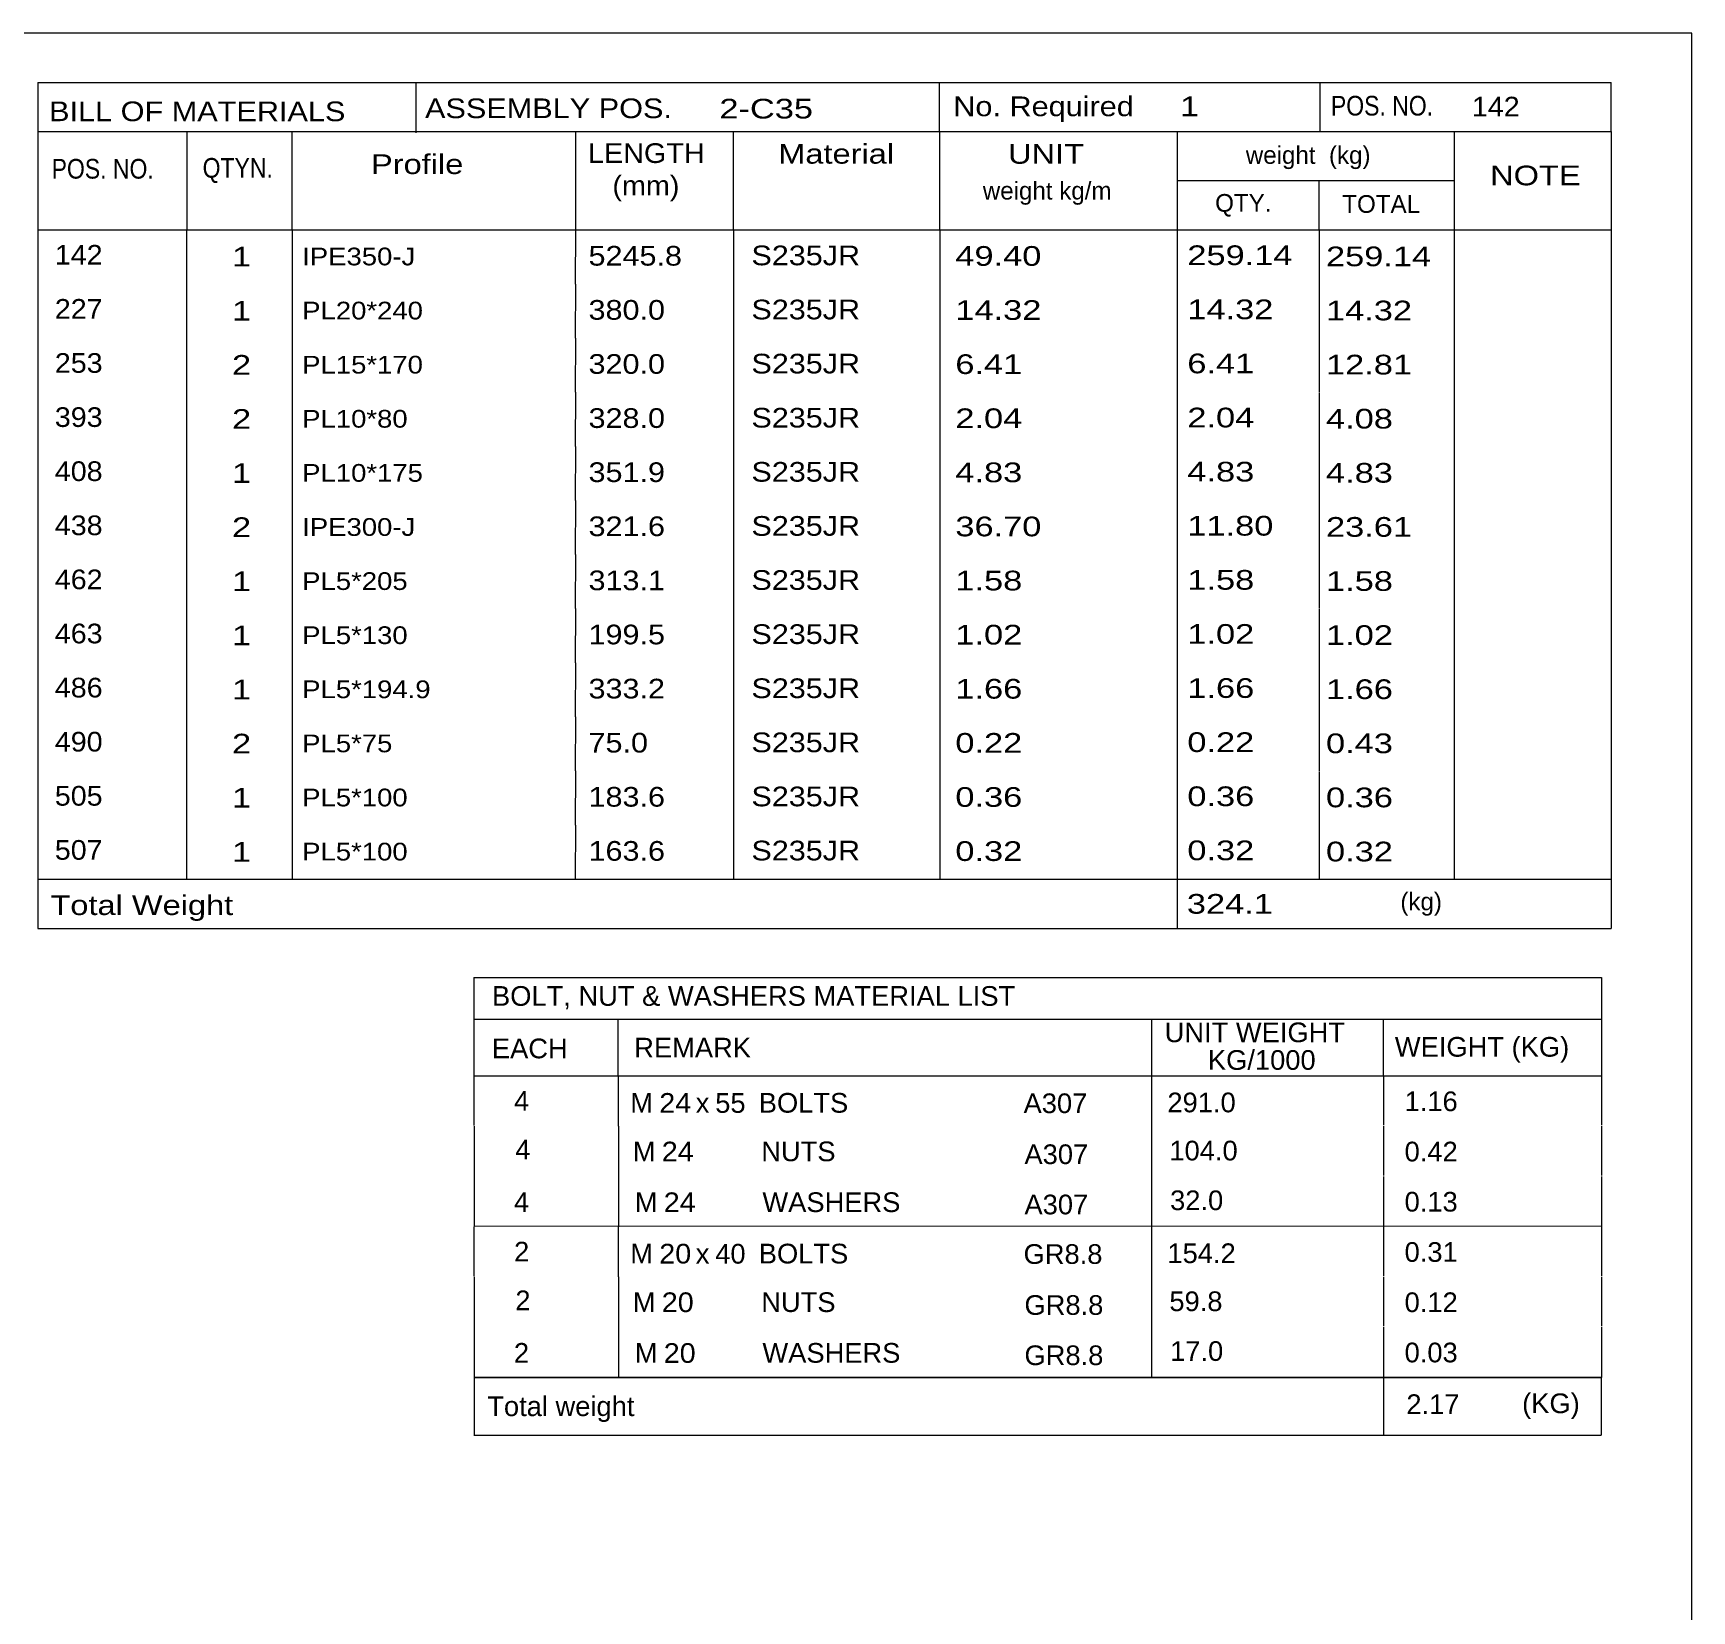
# Model space of a CAD drawing. Header units: millimetres. Extents: x 2 to 825, y 1 to 579.
# Drawn here: x 639.5 to 825, y 402.6 to 579 of the extents above; entities that cross this region are included whole.
import ezdxf

# ---------------------------------------------------------------- set-up
doc = ezdxf.new("R2010")
doc.units = ezdxf.units.MM
doc.linetypes.add('XKITLINE00', pattern=[0])
doc.layers.add('DrawingSheet', color=5, linetype='Continuous', lineweight=0)
doc.layers.add('OtherObjectType', color=7, linetype='Continuous', lineweight=0)
doc.styles.add('ARIAL_NARROW', font='ARIALN.TTF')

# ---------------------------------------------------------------- blocks, each defined once
blk = doc.blocks.new('*A109')
at = {"layer": 'DrawingSheet', "color": 5, "linetype": 'XKITLINE00', "lineweight": 0}
for p, q in [((825, 579), (5, 579)), ((825, 5), (825, 579))]:
    blk.add_line(p, q, dxfattribs=at)
blk = doc.blocks.new('*A110')
at = {"layer": 'OtherObjectType', "color": 7, "linetype": 'XKITLINE00', "lineweight": 0}
for p, q in [((688.76, 473.4), (688.75, 462.4)), ((688.76, 473.4), (814.88, 473.4)), ((814.88, 473.4), (814.88, 462.4)), ((688.75, 468.75), (814.88, 468.75)), ((704.87, 468.76), (704.87, 462.4)), ((764.57, 468.76), (764.57, 462.4)), ((790.47, 468.74), (790.47, 462.4)), ((688.76, 462.37), (688.76, 456.87)), ((688.77, 462.4), (814.88, 462.4)), ((704.92, 462.4), (704.92, 456.78)), ((764.57, 462.4), (764.57, 456.78)), ((790.5, 462.4), (790.5, 456.9)), ((814.88, 462.4), (814.88, 456.9)), ((688.79, 456.78), (688.79, 451.17)), ((704.95, 456.78), (704.95, 451.16)), ((764.57, 456.78), (764.57, 451.16)), ((790.5, 456.78), (790.5, 451.28)), ((814.88, 456.78), (814.88, 451.28)), ((688.79, 451.15), (688.79, 445.58)), ((704.95, 451.16), (704.95, 445.54)), ((764.57, 451.16), (764.57, 445.54)), ((790.5, 451.16), (790.5, 445.55)), ((814.88, 451.16), (814.88, 445.55)), ((814.88, 445.55), (688.75, 445.58)), ((688.76, 445.51), (688.76, 440.01)), ((704.92, 445.54), (704.92, 439.92)), ((764.57, 445.54), (764.57, 439.92)), ((790.5, 445.54), (790.5, 440.04)), ((814.88, 445.54), (814.88, 440.04)), ((688.79, 439.92), (688.79, 434.31)), ((704.95, 439.92), (704.95, 434.31)), ((764.57, 439.92), (764.57, 434.31)), ((790.5, 439.92), (790.5, 434.42)), ((814.88, 439.92), (814.88, 434.42)), ((688.79, 434.29), (688.79, 428.72)), ((704.95, 434.3), (704.95, 428.69)), ((764.57, 434.31), (764.57, 428.69)), ((790.5, 434.3), (790.5, 428.7)), ((814.88, 434.3), (814.88, 428.69)), ((814.88, 428.69), (688.75, 428.72)), ((688.78, 428.69), (688.78, 422.28)), ((688.85, 428.68), (814.87, 428.69)), ((790.5, 428.65), (790.5, 422.24)), ((814.87, 428.66), (814.87, 422.24)), ((688.77, 422.24), (814.87, 422.24))]:
    blk.add_line(p, q, dxfattribs=at)
at = {"layer": 'OtherObjectType', "color": 7, "style": 'ARIAL_NARROW'}
for s, width, p in [('BOLT, NUT & WASHERS MATERIAL LIST', 1.211571, (690.79, 470.24)), ('UNIT WEIGHT', 1.211571, (766.03, 466.17)), ('EACH', 1.211571, (690.78, 464.37)), ('REMARK', 1.211571, (706.7, 464.46)), ('WEIGHT (KG)', 1.211571, (791.78, 464.55)), (' KG/1000', 1.211571, (770.02, 463.08)), ('4', 1.211571, (693.26, 458.5)), ('M', 1.211571, (706.26, 458.3)), ('24', 1.275, (709.5, 458.28)), ('55', 1.211571, (715.76, 458.27)), ('BOLTS', 1.211571, (720.63, 458.29)), ('A307', 1.211571, (750.25, 458.24)), ('291.0', 1.211571, (766.34, 458.33)), ('1.16', 1.211571, (792.87, 458.46)), ('x', 1.211571, (713.58, 458.28)), ('4', 1.211571, (693.4, 453.06)), ('M', 1.211571, (706.54, 452.86)), ('24', 1.275, (709.78, 452.84)), ('NUTS', 1.211571, (720.91, 452.86)), ('A307', 1.211571, (750.35, 452.54)), ('104.0', 1.211571, (766.56, 452.95)), ('0.42', 1.211571, (792.87, 452.84)), ('4', 1.211571, (693.24, 447.19)), ('M', 1.211571, (706.76, 447.19)), ('24', 1.275, (710, 447.17)), ('WASHERS', 1.211571, (721.04, 447.18)), ('A307', 1.211571, (750.35, 446.92)), ('32.0', 1.211571, (766.64, 447.39)), ('0.13', 1.211571, (792.87, 447.23)), ('2', 1.211571, (693.26, 441.65)), ('M', 1.211571, (706.26, 441.44)), ('20', 1.275, (709.5, 441.42)), ('40', 1.211571, (715.76, 441.41)), ('BOLTS', 1.211571, (720.63, 441.43)), ('GR8.8', 1.211571, (750.25, 441.38)), ('154.2', 1.211571, (766.34, 441.47)), ('0.31', 1.211571, (792.87, 441.61)), ('x', 1.211571, (713.58, 441.42)), ('2', 1.211571, (693.4, 436.2)), ('M', 1.211571, (706.54, 436.01)), ('20', 1.275, (709.78, 435.99)), ('NUTS', 1.211571, (720.91, 436)), ('GR8.8', 1.211571, (750.35, 435.68)), ('59.8', 1.211571, (766.56, 436.1)), ('0.12', 1.211571, (792.87, 435.99)), ('2', 1.211571, (693.24, 430.33)), ('M', 1.211571, (706.76, 430.33)), ('20', 1.275, (710, 430.31)), ('WASHERS', 1.211571, (721.04, 430.33)), ('GR8.8', 1.211571, (750.35, 430.06)), ('17.0', 1.211571, (766.64, 430.53)), ('0.03', 1.211571, (792.87, 430.37)), ('2.17', 1.211571, (793.07, 424.59)), ('(KG)', 1.211571, (806.02, 424.69)), ('Total weight', 1.211571, (690.26, 424.36))]:
    blk.add_text(s, height=2.2, dxfattribs=dict(at, width=width)).set_placement(p)
blk = doc.blocks.new('*A115')
at = {"layer": 'OtherObjectType', "color": 7, "linetype": 'XKITLINE00', "lineweight": 0}
for p, q in [((639.98, 573.5), (815.98, 573.5)), ((639.98, 573.5), (639.98, 562.5)), ((682.26, 573.42), (682.26, 567.87)), ((740.85, 568), (740.85, 573.5)), ((783.43, 567.96), (783.43, 573.42)), ((815.98, 568), (815.98, 573.5)), ((639.98, 568), (815.98, 568)), ((656.64, 568), (656.64, 557)), ((668.4, 567.98), (668.4, 557.03)), ((700.12, 567.99), (700.13, 557)), ((717.78, 567.98), (717.78, 557)), ((740.85, 567.98), (740.85, 557)), ((767.43, 568), (767.43, 557)), ((798.42, 568), (798.42, 557)), ((815.98, 568), (815.98, 562.5)), ((639.98, 562.5), (639.98, 557)), ((767.45, 562.52), (798.45, 562.52)), ((783.28, 562.52), (783.28, 557)), ((815.98, 562.5), (815.98, 557)), ((639.98, 557), (815.98, 557)), ((639.98, 557), (639.98, 550.95)), ((656.63, 557), (656.63, 550.95)), ((668.44, 556.99), (668.44, 550.95)), ((700.12, 557), (700.11, 550.95)), ((717.79, 557), (717.79, 550.95)), ((740.87, 557), (740.87, 550.95)), ((767.44, 557), (767.44, 550.95)), ((783.33, 556.95), (783.33, 550.95)), ((798.43, 557), (798.43, 550.95)), ((815.98, 557), (815.98, 550.95)), ((639.98, 550.95), (639.98, 544.9)), ((656.63, 550.95), (656.63, 544.9)), ((668.44, 550.94), (668.44, 544.9)), ((700.12, 550.95), (700.11, 544.9)), ((717.79, 550.95), (717.79, 544.9)), ((740.87, 550.95), (740.87, 544.9)), ((767.44, 550.95), (767.44, 544.9)), ((783.33, 550.9), (783.33, 544.9)), ((798.43, 550.95), (798.43, 544.9)), ((815.98, 550.95), (815.98, 544.9)), ((639.98, 544.9), (639.98, 538.85)), ((656.63, 544.9), (656.63, 538.85)), ((668.44, 544.89), (668.44, 538.85)), ((700.12, 544.9), (700.11, 538.85)), ((717.79, 544.9), (717.79, 538.85)), ((740.87, 544.9), (740.87, 538.85)), ((767.44, 544.9), (767.44, 538.85)), ((783.33, 544.85), (783.33, 538.85)), ((798.43, 544.9), (798.43, 538.85)), ((815.98, 544.9), (815.98, 538.85)), ((639.98, 538.85), (639.98, 532.8)), ((656.63, 538.85), (656.63, 532.8)), ((668.44, 538.84), (668.44, 532.8)), ((700.12, 538.85), (700.11, 532.8)), ((717.79, 538.85), (717.79, 532.8)), ((740.87, 538.85), (740.87, 532.8)), ((767.44, 538.85), (767.44, 532.8)), ((783.33, 538.8), (783.33, 532.8)), ((798.43, 538.85), (798.43, 532.8)), ((815.98, 538.85), (815.98, 532.8)), ((639.98, 532.8), (639.98, 526.75)), ((656.63, 532.8), (656.63, 526.75)), ((668.44, 532.79), (668.44, 526.75)), ((700.12, 532.8), (700.11, 526.75)), ((717.79, 532.8), (717.79, 526.75)), ((740.87, 532.8), (740.87, 526.75)), ((767.44, 532.8), (767.44, 526.75)), ((783.33, 532.75), (783.33, 526.75)), ((798.43, 532.8), (798.43, 526.75)), ((815.98, 532.8), (815.98, 526.75)), ((639.98, 526.75), (639.98, 520.7)), ((656.63, 526.75), (656.63, 520.7)), ((668.44, 526.74), (668.44, 520.7)), ((700.12, 526.75), (700.11, 520.7)), ((717.79, 526.75), (717.79, 520.7)), ((740.87, 526.75), (740.87, 520.7)), ((767.44, 526.75), (767.44, 520.7)), ((783.33, 526.7), (783.33, 520.7)), ((798.43, 526.75), (798.43, 520.7)), ((815.98, 526.75), (815.98, 520.7)), ((639.98, 520.7), (639.98, 514.65)), ((656.63, 520.7), (656.63, 514.65)), ((668.44, 520.69), (668.44, 514.65)), ((700.12, 520.7), (700.11, 514.65)), ((717.79, 520.7), (717.79, 514.65)), ((740.87, 520.7), (740.87, 514.65)), ((767.44, 520.7), (767.44, 514.65)), ((783.33, 520.65), (783.33, 514.65)), ((798.43, 520.7), (798.43, 514.65)), ((815.98, 520.7), (815.98, 514.65)), ((639.98, 514.65), (639.98, 508.6)), ((656.63, 514.65), (656.63, 508.6)), ((668.44, 514.64), (668.44, 508.6)), ((700.12, 514.65), (700.11, 508.6)), ((717.79, 514.65), (717.79, 508.6)), ((740.87, 514.65), (740.87, 508.6)), ((767.44, 514.65), (767.44, 508.6)), ((783.33, 514.6), (783.33, 508.6)), ((798.43, 514.65), (798.43, 508.6)), ((815.98, 514.65), (815.98, 508.6)), ((639.98, 508.6), (639.98, 502.55)), ((656.63, 508.6), (656.63, 502.55)), ((668.44, 508.59), (668.44, 502.55)), ((700.12, 508.6), (700.11, 502.55)), ((717.79, 508.6), (717.79, 502.55)), ((740.87, 508.6), (740.87, 502.55)), ((767.44, 508.6), (767.44, 502.55)), ((783.33, 508.55), (783.33, 502.55)), ((798.43, 508.6), (798.43, 502.55)), ((815.98, 508.6), (815.98, 502.55)), ((639.98, 502.55), (639.98, 496.5)), ((656.63, 502.55), (656.63, 496.5)), ((668.44, 502.54), (668.44, 496.5)), ((700.12, 502.55), (700.11, 496.5)), ((717.79, 502.55), (717.79, 496.5)), ((740.87, 502.55), (740.87, 496.5)), ((767.44, 502.55), (767.44, 496.5)), ((783.33, 502.5), (783.33, 496.5)), ((798.43, 502.55), (798.43, 496.5)), ((815.98, 502.55), (815.98, 496.5)), ((639.98, 496.5), (639.98, 490.45)), ((656.63, 496.5), (656.63, 490.45)), ((668.44, 496.49), (668.44, 490.45)), ((700.12, 496.5), (700.11, 490.45)), ((717.79, 496.5), (717.79, 490.45)), ((740.87, 496.5), (740.87, 490.45)), ((767.44, 496.5), (767.44, 490.45)), ((783.33, 496.45), (783.33, 490.45)), ((798.43, 496.5), (798.43, 490.45)), ((815.98, 496.5), (815.98, 490.45)), ((639.98, 490.45), (639.98, 484.4)), ((656.63, 490.45), (656.63, 484.4)), ((668.44, 490.44), (668.44, 484.4)), ((700.12, 490.45), (700.11, 484.4)), ((717.79, 490.45), (717.79, 484.4)), ((740.87, 490.45), (740.87, 484.4)), ((767.44, 490.45), (767.44, 484.4)), ((783.33, 490.4), (783.33, 484.4)), ((798.43, 490.45), (798.43, 484.4)), ((815.98, 490.45), (815.98, 484.4)), ((639.98, 484.4), (815.98, 484.4)), ((639.98, 484.4), (639.98, 478.9)), ((767.44, 484.4), (767.44, 478.9)), ((815.98, 484.4), (815.98, 478.9)), ((639.98, 478.9), (815.98, 478.9))]:
    blk.add_line(p, q, dxfattribs=at)
at = {"layer": 'OtherObjectType', "color": 7, "style": 'ARIAL_NARROW'}
for s, height, width, p in [('ASSEMBLY POS.', 2.2, 1.36, (683.3, 569.5)), ('2-C35', 2.2, 1.525501, (716.23, 569.46)), ('No. Required', 2.2, 1.36, (742.39, 569.72)), ('1', 2.2, 1.525501, (767.75, 569.72)), ('POS. NO.', 2.2, 1.02, (784.63, 569.79)), ('142', 2.2, 1.270501, (800.4, 569.69)), ('BILL OF MATERIALS', 2.2, 1.36, (641.25, 569.16)), ('LENGTH', 2.2, 1.275, (701.54, 564.49)), ('Material', 2.2, 1.445, (722.81, 564.41)), ('UNIT', 2.2, 1.445, (748.52, 564.4)), ('weight  (kg)', 1.98, 1.19, (775.11, 564.39)), ('POS. NO.', 2.2, 1.02, (641.53, 562.74)), ('QTYN.', 2.2, 1.02, (658.42, 562.84)), ('Profile', 2.2, 1.445, (677.26, 563.25)), ('NOTE', 2.2, 1.445, (802.44, 561.99)), ('(mm)', 2.2, 1.275, (704.26, 560.86)), ('weight kg/m', 1.98, 1.19, (745.69, 560.4)), ('QTY.', 1.98, 1.19, (771.68, 559.03)), ('TOTAL', 1.98, 1.19, (785.9, 558.91)), ('142', 2.2, 1.270501, (641.89, 553.12)), ('1', 2.2, 1.525501, (661.71, 552.91)), ('IPE350-J', 1.98, 1.355501, (669.56, 553.04)), ('5245.8', 2.2, 1.355501, (701.59, 553.01)), ('S235JR', 2.2, 1.355501, (719.81, 553.05)), ('49.40', 2.2, 1.525501, (742.62, 552.99)), ('259.14', 2.2, 1.525501, (768.57, 553.07)), ('259.14', 2.2, 1.525501, (784.08, 552.94)), ('227', 2.2, 1.270501, (641.89, 547.07)), ('380.0', 2.2, 1.355501, (701.59, 546.96)), ('S235JR', 2.2, 1.355501, (719.81, 547)), ('14.32', 2.2, 1.525501, (768.57, 547.02)), ('1', 2.2, 1.525501, (661.71, 546.86)), ('PL20*240', 1.98, 1.355501, (669.56, 546.99)), ('14.32', 2.2, 1.525501, (742.62, 546.94)), ('14.32', 2.2, 1.525501, (784.08, 546.89)), ('253', 2.2, 1.270501, (641.89, 541.02)), ('2', 2.2, 1.525501, (661.71, 540.81)), ('PL15*170', 1.98, 1.355501, (669.56, 540.94)), ('320.0', 2.2, 1.355501, (701.59, 540.91)), ('S235JR', 2.2, 1.355501, (719.81, 540.95)), ('6.41', 2.2, 1.525501, (742.62, 540.89)), ('6.41', 2.2, 1.525501, (768.57, 540.97)), ('12.81', 2.2, 1.525501, (784.08, 540.84)), ('393', 2.2, 1.270501, (641.89, 534.97)), ('2', 2.2, 1.525501, (661.71, 534.76)), ('PL10*80', 1.98, 1.355501, (669.56, 534.89)), ('328.0', 2.2, 1.355501, (701.59, 534.86)), ('S235JR', 2.2, 1.355501, (719.81, 534.9)), ('2.04', 2.2, 1.525501, (742.62, 534.84)), ('2.04', 2.2, 1.525501, (768.57, 534.92)), ('4.08', 2.2, 1.525501, (784.08, 534.79)), ('408', 2.2, 1.270501, (641.89, 528.92)), ('1', 2.2, 1.525501, (661.71, 528.71)), ('PL10*175', 1.98, 1.355501, (669.56, 528.84)), ('351.9', 2.2, 1.355501, (701.59, 528.81)), ('S235JR', 2.2, 1.355501, (719.81, 528.85)), ('4.83', 2.2, 1.525501, (742.62, 528.79)), ('4.83', 2.2, 1.525501, (768.57, 528.87)), ('4.83', 2.2, 1.525501, (784.08, 528.74)), ('438', 2.2, 1.270501, (641.89, 522.87)), ('2', 2.2, 1.525501, (661.71, 522.66)), ('IPE300-J', 1.98, 1.355501, (669.56, 522.79)), ('321.6', 2.2, 1.355501, (701.59, 522.76)), ('S235JR', 2.2, 1.355501, (719.81, 522.8)), ('36.70', 2.2, 1.525501, (742.62, 522.74)), ('11.80', 2.2, 1.525501, (768.57, 522.82)), ('23.61', 2.2, 1.525501, (784.08, 522.69)), ('462', 2.2, 1.270501, (641.89, 516.82)), ('1', 2.2, 1.525501, (661.71, 516.61)), ('PL5*205', 1.98, 1.355501, (669.56, 516.74)), ('313.1', 2.2, 1.355501, (701.59, 516.71)), ('S235JR', 2.2, 1.355501, (719.81, 516.75)), ('1.58', 2.2, 1.525501, (742.62, 516.69)), ('1.58', 2.2, 1.525501, (768.57, 516.77)), ('1.58', 2.2, 1.525501, (784.08, 516.64)), ('463', 2.2, 1.270501, (641.89, 510.77)), ('1', 2.2, 1.525501, (661.71, 510.56)), ('PL5*130', 1.98, 1.355501, (669.56, 510.69)), ('199.5', 2.2, 1.355501, (701.59, 510.66)), ('S235JR', 2.2, 1.355501, (719.81, 510.7)), ('1.02', 2.2, 1.525501, (742.62, 510.64)), ('1.02', 2.2, 1.525501, (768.57, 510.72)), ('1.02', 2.2, 1.525501, (784.08, 510.59)), ('486', 2.2, 1.270501, (641.89, 504.72)), ('1', 2.2, 1.525501, (661.71, 504.51)), ('PL5*194.9', 1.98, 1.355501, (669.56, 504.64)), ('333.2', 2.2, 1.355501, (701.59, 504.61)), ('S235JR', 2.2, 1.355501, (719.81, 504.65)), ('1.66', 2.2, 1.525501, (742.62, 504.59)), ('1.66', 2.2, 1.525501, (768.57, 504.67)), ('1.66', 2.2, 1.525501, (784.08, 504.54)), ('490', 2.2, 1.270501, (641.89, 498.67)), ('2', 2.2, 1.525501, (661.71, 498.46)), ('PL5*75', 1.98, 1.355501, (669.56, 498.59)), ('75.0', 2.2, 1.355501, (701.59, 498.56)), ('S235JR', 2.2, 1.355501, (719.81, 498.6)), ('0.22', 2.2, 1.525501, (742.62, 498.54)), ('0.22', 2.2, 1.525501, (768.57, 498.62)), ('0.43', 2.2, 1.525501, (784.08, 498.49)), ('505', 2.2, 1.270501, (641.89, 492.62)), ('1', 2.2, 1.525501, (661.71, 492.41)), ('PL5*100', 1.98, 1.355501, (669.56, 492.54)), ('183.6', 2.2, 1.355501, (701.59, 492.51)), ('S235JR', 2.2, 1.355501, (719.81, 492.55)), ('0.36', 2.2, 1.525501, (742.62, 492.49)), ('0.36', 2.2, 1.525501, (768.57, 492.57)), ('0.36', 2.2, 1.525501, (784.08, 492.44)), ('507', 2.2, 1.270501, (641.89, 486.57)), ('1', 2.2, 1.525501, (661.71, 486.36)), ('PL5*100', 1.98, 1.355501, (669.56, 486.49)), ('163.6', 2.2, 1.355501, (701.59, 486.46)), ('S235JR', 2.2, 1.355501, (719.81, 486.5)), ('0.32', 2.2, 1.525501, (742.62, 486.44)), ('0.32', 2.2, 1.525501, (768.57, 486.52)), ('0.32', 2.2, 1.525501, (784.08, 486.39)), ('Total Weight', 2.2, 1.445, (641.4, 480.39)), ('324.1', 2.2, 1.525501, (768.52, 480.54)), ('(kg)', 1.98, 1.19, (792.4, 480.91))]:
    blk.add_text(s, height=height, dxfattribs=dict(at, width=width)).set_placement(p)

msp = doc.modelspace()

# ---------------------------------------------------------------- block references
at = {"lineweight": 0}
for name in ['*A109', '*A115', '*A110']:
    msp.add_blockref(name, (0, 0), dxfattribs=at)

doc.saveas('drawing.dxf')
